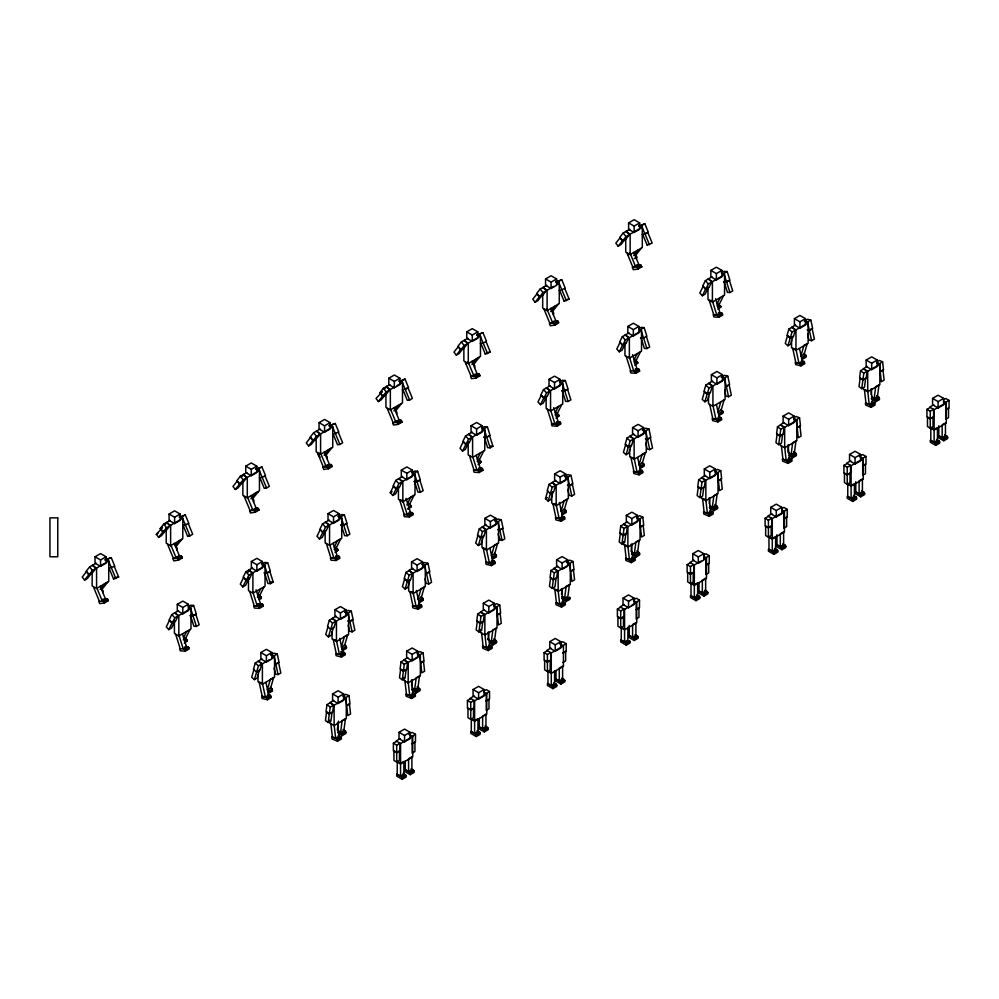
<?xml version="1.0" encoding="UTF-8"?>
<svg xmlns="http://www.w3.org/2000/svg" width="999" height="999" viewBox="0 0 999 999"><rect width="100%" height="100%" fill="white"/><g stroke="black" fill="none" stroke-linecap="round" stroke-linejoin="round"><path stroke-width="1.5" d="M326.96 704.632L326.036 711.675L329.32 714.11L332.642 712.187L333.566 705.144L330.282 702.709L326.96 704.632L330.244 707.055L328.172 722.552L325.437 720.529L326.586 711.725L329.333 713.748L332.093 712.15L330.944 720.966L328.172 722.552M337.312 729.932L338.461 721.128M340.597 732.367L342.133 720.616L345.442 718.706L343.906 730.456L340.597 732.367L338.399 730.744M337.625 732.467L341.995 735.701L341.683 733.541L337.987 730.806M343.094 729.482L345.554 731.305L345.866 733.466L341.995 735.701M401.024 661.875L400.099 668.918L403.384 671.353L406.693 669.43L407.617 662.387L404.333 659.952L401.024 661.875L404.308 664.298L402.235 679.807L399.488 677.772L400.649 668.968L403.384 670.991M411.551 685.714L412.325 679.832M414.647 689.61L416.183 677.859L419.505 675.948L417.957 687.699L414.647 689.61L412.462 687.986M411.675 689.71L416.059 692.944L415.734 690.784L412.05 688.049M417.145 686.725L419.605 688.548L419.93 690.721L416.059 692.944M477.684 613.998L476.76 621.041L480.044 623.476L483.354 621.565L484.278 614.51L480.994 612.075L477.684 613.998L480.969 616.42L478.896 631.93L476.161 629.907L477.31 621.091L480.044 623.114M488.986 631.967L488.024 639.31L491.308 641.733L494.63 639.822L496.166 628.071L492.844 629.982L491.308 641.733M489.435 642.644L492.719 645.079L492.407 642.906L487.475 639.26M493.806 638.848L496.266 640.671L496.59 642.844L492.719 645.079M550.986 570.466L550.062 577.522L553.346 579.944L556.655 578.034L557.579 570.978L554.295 568.556L550.986 570.466L554.27 572.902L552.185 588.399L549.45 586.376L550.611 577.559M561.513 594.305L562.287 588.436M562.425 596.59L564.61 598.214L566.146 586.463L568.356 585.177M561.638 598.314L566.021 601.548L565.696 599.375L562 596.653M569.467 584.54L567.919 596.291L564.61 598.214M565.696 599.375L569.567 597.14L570.042 598.139L569.88 599.313L566.021 601.548M620.729 526.048L619.805 533.104L623.089 535.526L626.41 533.616L627.335 526.56L624.05 524.138L620.729 526.048L624.013 528.471L621.94 543.98L619.205 541.957L620.354 533.141L623.089 535.164M631.068 551.361L632.03 544.018M634.353 553.783L635.901 542.032L639.21 540.122L637.674 551.873L634.353 553.783L632.167 552.172M631.393 553.883L635.764 557.13L635.451 554.957L631.755 552.222M636.85 550.899L639.323 552.722L639.635 554.895L635.764 557.13M698.688 479.682L697.764 486.738L701.048 489.16L704.357 487.25L705.282 480.194L701.997 477.772L698.688 479.682L701.972 482.117L699.899 497.614L697.152 495.591L698.313 486.775L701.048 488.798L703.808 487.212L702.659 496.016L699.899 497.614M709.215 503.533L709.989 497.652M712.312 507.43L713.848 495.679L717.17 493.756L715.634 505.506L712.312 507.43L710.127 505.806M709.34 507.529L713.723 510.764L713.398 508.591L709.715 505.869M714.809 504.545L717.27 506.368L717.594 508.528L713.723 510.764M777.484 426.773L776.573 433.828L779.857 436.263L783.166 434.34L784.09 427.297L780.806 424.862L777.484 426.773L780.768 429.208L778.696 444.705L775.961 442.682L777.122 433.866L779.857 435.901L782.617 434.303L781.468 443.119L778.696 444.705M787.836 452.085L788.798 444.742M791.121 454.52L792.657 442.769L795.966 440.859L794.43 452.609L791.121 454.52L788.923 452.897M789.247 455.432L792.532 457.854L792.207 455.694L788.511 452.959M793.618 451.635L796.078 453.459L796.39 455.619L792.532 457.854M860.526 370.741L859.615 377.784L862.899 380.219L866.208 378.309L867.132 371.253L863.848 368.818L860.526 370.741L863.81 373.164L861.737 388.673L859.003 386.65L860.164 377.834L862.899 379.857L865.658 378.259L864.51 387.075L861.737 388.673M871.066 394.58L871.84 388.711M874.162 398.476L875.698 386.725L879.008 384.815L877.472 396.566L874.162 398.476L871.965 396.865M871.19 398.576L875.574 401.823L875.249 399.65L871.553 396.915M876.66 395.592L879.12 397.415L879.432 399.588L875.574 401.823M255.282 662.974L253.446 669.28L256.643 672.177L259.952 670.267L261.788 663.96L258.591 661.063L255.282 662.974L258.466 665.871L254.37 679.657L251.711 677.247L253.996 669.367M272.228 689.073L268.356 691.308L268.431 693.368L272.302 691.133L272.228 689.073L270.304 687.337M329.333 620.217L327.51 626.523L330.694 629.42L334.003 627.509L335.839 621.203L332.655 618.306L329.333 620.217L332.517 623.114L330.694 629.42M328.047 626.61L325.761 634.49L328.421 636.9L331.181 635.314L333.466 627.422M328.421 636.9L330.706 629.02M346.278 646.316L342.407 648.551L342.482 650.611L346.353 648.376L346.278 646.316L344.368 644.58M405.994 572.352L404.17 578.658L407.355 581.543L410.676 579.632L412.5 573.326L409.315 570.429L405.994 572.352L409.19 575.237L407.355 581.543M405.082 589.035L407.367 581.143L404.707 578.733L402.422 586.613L405.082 589.035L407.842 587.437L410.127 579.557M422.939 598.451L419.068 600.674L419.143 602.734L423.014 600.499L422.939 598.451L421.029 596.703M479.295 528.821L477.472 535.127L480.656 538.024L483.966 536.101L485.801 529.795L482.617 526.91L479.295 528.821L482.48 531.718L480.656 538.024M478.384 545.504L480.669 537.624L483.429 536.026L481.143 543.906L478.384 545.504L475.724 543.094L478.009 535.202L480.669 537.624M496.241 554.92L492.37 557.155L492.445 559.215L496.316 556.98L496.241 554.92L494.33 553.184M555.794 480.319L549.05 484.403L547.215 490.709L550.399 493.606L553.721 491.683L555.544 485.377L552.36 482.48M553.184 491.608L550.899 499.488L548.126 501.086L545.479 498.663L547.764 490.784M548.126 501.086L552.235 487.3L555.544 485.377M565.983 510.501L562.125 512.737L562.2 514.785L566.058 512.562L565.983 510.501L564.073 508.766M626.997 438.037L625.174 444.343L628.359 447.24L631.68 445.329L633.503 439.023L630.319 436.126L626.997 438.037L630.182 440.934L628.359 447.24M626.086 454.72L628.371 446.84L631.131 445.242L628.846 453.121L626.086 454.72L623.426 452.31L625.711 444.43L628.371 446.84M643.943 464.135L640.072 466.371L640.147 468.431L644.018 466.196L643.943 464.135L642.032 462.4M645.379 452.584L642.332 463.086L639.023 464.997L642.07 454.495L644.28 453.221M705.806 385.127L703.983 391.433L707.167 394.33L710.476 392.42L712.312 386.113L709.115 383.216L705.806 385.127L708.99 388.024L707.167 394.33M704.52 391.521L702.235 399.4L704.894 401.81L707.654 400.212L709.939 392.332L707.18 393.931L704.894 401.81M720.878 401.586L717.831 412.1L721.141 410.177L724.188 399.675M722.752 411.226L718.88 413.461L718.955 415.522L722.826 413.286L722.752 411.226L720.841 409.49M788.848 329.096L787.025 335.402L790.209 338.286L793.518 336.376L795.354 330.07L792.157 327.173L788.848 329.096L792.032 331.98L787.936 345.779L785.276 343.356L787.562 335.477L790.221 337.887L792.981 336.301L790.696 344.18L787.936 345.779M805.793 355.194L801.922 357.417L801.997 359.478L805.868 357.242L805.793 355.194L803.883 353.446M171.803 614.535L169.106 619.967L172.128 623.276L175.449 621.366L178.147 615.921L175.112 612.612L171.803 614.535L174.825 617.832L172.128 623.276M168.781 629.632L172.153 622.839L174.912 621.241L171.541 628.046L168.781 629.632L166.259 626.885L169.63 620.079L172.153 622.839M183.504 637.874L186.713 631.393M190.022 629.482L185.527 638.548L183.317 639.822M185.252 637.774L187.35 640.771L184.315 643.169M245.854 571.778L243.157 577.21L246.179 580.519L249.5 578.608L252.198 573.164L249.163 569.855L245.854 571.778L248.876 575.074L246.179 580.519M247.814 572.577L249.163 569.855M242.832 586.888L246.204 580.082L248.976 578.483L245.604 585.289L242.832 586.888L240.309 584.128L243.681 577.335L246.204 580.082M257.555 595.117L260.764 588.636M264.086 586.725L259.59 595.791L257.367 597.065M260.951 598.913L261.126 597.002L259.303 595.029M329.183 520.017L322.515 523.901L319.817 529.333L322.852 532.642L326.161 530.731L328.858 525.287L325.836 521.977M322.877 532.205L320.342 529.458L316.97 536.251L319.505 539.01L322.877 532.205L324.712 531.143M322.852 532.642L325.549 527.21L328.858 525.287M325.637 530.606L322.265 537.412L319.505 539.01M334.215 547.24L337.425 540.771L340.746 538.848L336.251 547.914L334.041 549.188M335.964 547.152L338.062 550.137L335.04 552.534M402.485 476.498L395.816 480.369L393.119 485.814L396.141 489.11L399.463 487.2L402.16 481.768L399.125 478.459M390.272 492.719L393.643 485.926L396.166 488.686L392.794 495.479L390.272 492.719L392.12 491.658M396.141 489.11L398.838 483.678L402.16 481.768M406.868 505.007L410.726 497.24L414.036 495.329L409.54 504.383M409.265 503.621L411.363 506.605L408.341 509.003M472.24 432.067L465.559 435.951L462.862 441.383L465.896 444.692L469.205 442.782L471.915 437.337L468.881 434.041M462.549 451.061L465.309 449.463L468.681 442.669L465.921 444.255L463.399 441.508L460.027 448.301L462.549 451.061L468.593 439.26L471.915 437.337M477.26 459.29L480.469 452.822M483.791 450.899L479.295 459.965L477.085 461.238M479.021 459.203L481.118 462.187L478.084 464.585M543.518 389.585L540.821 395.03L543.856 398.339L547.165 396.416L549.862 390.984L546.828 387.674L543.518 389.585L546.553 392.894L543.856 398.339M540.496 404.695L543.868 397.902L546.64 396.303L543.269 403.097L540.496 404.695L537.974 401.935L541.346 395.142L543.868 397.902M555.219 412.924L558.429 406.456M561.75 404.545L557.255 413.598L555.044 414.885M556.967 412.837L559.065 415.821L556.043 418.219M628.995 332.804L622.327 336.675L619.63 342.12L622.652 345.429L625.973 343.506L628.671 338.074L625.636 334.765M619.305 351.785L622.677 344.992L625.436 343.394L622.065 350.199L619.305 351.785L616.783 349.038L620.154 342.232L622.677 344.992M622.652 345.429L625.349 339.985L628.671 338.074M634.028 360.027L637.237 353.546M640.546 351.636L636.051 360.701L633.841 361.975M635.776 359.927L637.874 362.924L634.84 365.309M712.037 276.76L705.369 280.644L702.672 286.076L705.694 289.385L709.015 287.475L711.713 282.03L708.678 278.733M702.347 295.754L705.719 288.948L708.478 287.35L705.107 294.156L702.347 295.754L699.824 292.994L703.196 286.201L705.719 288.948M705.694 289.385L708.391 283.953L711.713 282.03M717.07 303.983L720.279 297.515M723.588 295.592L719.093 304.658L716.882 305.931M718.818 303.896L720.916 306.88L717.881 309.278M96.204 563.161L89.648 566.858L86.126 571.328L88.948 574.974L92.258 573.064L95.779 568.606L92.957 564.947M84.59 580.094L88.986 574.512L91.746 572.927L87.35 578.508L84.59 580.094L82.243 577.06L86.638 571.478L88.986 574.512M88.948 574.974L92.457 570.516L95.779 568.606M100.15 589.398L104.333 584.078L107.655 582.167L101.798 589.597M102.835 592.694L103.247 590.971L101.561 588.773M165.26 524.425L167.02 522.19L169.83 525.849L166.309 530.307L162.999 532.23L160.19 528.571L163.699 524.113L170.267 520.404M158.641 537.337L163.037 531.755L165.797 530.169L161.413 535.751L158.641 537.337L156.306 534.303L162.537 527.659M162.999 532.23L166.508 527.759L169.83 525.849M175.05 545.579L178.396 541.321L181.706 539.41L175.849 546.853M176.885 549.937L177.298 548.214L175.612 546.016M246.928 472.527L240.359 476.236L236.85 480.694L239.66 484.353L242.982 482.43L246.491 477.972L243.681 474.313L241.92 476.548M235.314 489.473L239.698 483.891L242.47 482.292L238.074 487.874L235.314 489.473L232.967 486.426L237.362 480.844L239.698 483.891M239.66 484.353L243.169 479.882L246.491 477.972M250.874 498.763L255.057 493.444L258.366 491.533L252.51 498.976M253.559 502.06L253.958 500.337L252.272 498.139M320.229 428.996L313.661 432.704L310.152 437.175L312.962 440.821L316.271 438.911L319.792 434.44L316.983 430.794M308.604 445.941L312.999 440.359L315.759 438.761L311.376 444.343L308.604 445.941L306.268 442.894L310.652 437.312L312.999 440.359M312.962 440.821L316.471 436.351L319.792 434.44M319.18 453.558L318.294 454.682L320.167 457.117M324.176 455.232L328.359 449.912L331.668 448.002L325.811 455.444M326.848 458.529L327.26 456.805L325.574 454.62M379.895 392.744L383.416 388.286L386.725 386.376L389.535 390.022L386.026 394.493L382.704 396.403L379.895 392.744L382.105 391.471M382.255 391.833L376.011 398.476L378.359 401.523L381.118 399.925L385.514 394.343L382.754 395.941L378.359 401.523M384.965 388.599L386.725 386.376M382.704 396.403L386.226 391.933L389.535 390.022M393.918 410.814L398.102 405.494M395.567 411.026L401.423 403.584M396.603 414.11L397.015 412.387L395.329 410.202M467.932 338.211L461.363 341.92L457.854 346.391L460.664 350.037L463.973 348.127L467.495 343.656L464.685 340.01M456.306 355.157L460.701 349.575L463.474 347.977L459.078 353.559L456.306 355.157L453.971 352.11L458.366 346.528L459.927 348.564M460.664 350.037L464.173 345.579L467.495 343.656M465.996 363.898L466.883 362.774M471.878 364.448L476.061 359.141L479.37 357.217L473.514 364.66M474.55 367.744L474.962 366.021L473.276 363.836M546.74 285.314L540.172 289.011L536.65 293.481L539.472 297.128L542.782 295.217L546.303 290.759L543.481 287.1M535.114 302.247L539.51 296.666L542.27 295.067L537.887 300.649L535.114 302.247L532.779 299.2L537.162 293.631L538.723 295.654M539.472 297.128L542.981 292.67L546.303 290.759M550.686 311.538L554.87 306.231M552.322 311.75L558.179 304.308M553.359 314.847L553.771 313.124L552.085 310.926M623.214 232.979L619.692 237.437L622.514 241.096L625.824 239.173L629.345 234.715L626.523 231.056L623.214 232.979L626.023 236.626L622.514 241.096M618.156 246.216L622.552 240.634L625.312 239.036L620.928 244.618L618.156 246.216L615.821 243.169L620.204 237.587L621.765 239.61M627.847 254.945L628.721 253.833M633.728 255.507L637.911 250.187M635.364 255.719L641.221 248.276M636.4 258.803L636.813 257.08L635.127 254.882M628.596 222.902L634.128 219.705L639.647 222.902L639.647 229.283L634.128 232.467L628.596 229.283L628.596 222.902L634.128 226.086L639.647 222.902M629.782 229.27L625.724 231.606L630.144 234.166L642.307 227.148L642.307 247.565L630.144 254.583L625.724 252.035L625.724 238.898M545.554 278.946L551.086 275.749L556.605 278.946L556.605 285.327L551.086 288.511L545.554 285.327L545.554 278.946L551.086 282.13L556.605 278.946M641.495 225.662L644.817 223.751L648.326 232.268L645.017 234.191L641.495 225.662L638.686 226.074L644.817 223.751M626.023 236.626L629.345 234.715M466.745 331.843L472.277 328.659L477.797 331.843L477.797 338.224L472.277 341.421L466.745 338.224L466.745 331.843L472.277 335.04L477.797 331.843M388.798 378.209L394.318 375.025L399.85 378.209L399.85 384.59L394.318 387.787L388.798 384.59L388.798 378.209L394.318 381.406L399.85 378.209M561.775 279.795L555.644 282.105L561.775 279.795L565.284 288.311L559.165 290.634M542.682 287.65L547.102 290.197L553.858 286.301M556.555 284.74L559.265 283.179L559.265 303.609L547.102 310.627L542.682 308.067L542.682 293.481M642.195 234.59L647.814 232.467L652.21 243.119L647.102 245.055L642.707 234.403M319.043 422.627L324.575 419.443L330.095 422.627L330.095 429.008L324.575 432.205L319.043 429.008L319.043 422.627L324.575 425.824L330.095 422.627M245.742 466.158L251.273 462.962L256.805 466.158L256.805 472.539L251.273 475.724L245.742 472.539L245.742 466.158L251.273 469.343L256.805 466.158M385.926 386.925L389.972 384.578M482.967 332.692L476.835 335.015L482.967 332.692L486.476 341.221L483.166 343.132M95.03 556.793L100.562 553.596L106.081 556.793L106.081 563.174L100.562 566.358L95.03 563.174L95.03 556.793L100.562 559.977L106.081 556.793M169.081 514.035L174.613 510.839L180.132 514.035L180.132 520.417L174.613 523.601L169.081 520.417L169.081 514.035L174.613 517.22L180.132 514.035M398.888 381.381L405.007 379.058L408.529 387.587L405.207 389.498M405.007 379.058L401.698 380.969L409.64 400.025L412.412 398.426L408.017 387.774L402.397 389.897M463.873 340.559L468.294 343.107L480.457 336.089L480.457 356.506L468.294 363.536L463.873 360.976L463.873 347.852M387.025 387.562L390.347 389.473L394.393 387.137M397.103 385.577L402.497 382.455L402.497 402.872L390.347 409.89L385.926 407.342L385.926 394.218M335.264 423.476L329.133 425.799L335.264 423.476L338.773 432.005L332.655 434.328M261.963 467.008L255.831 469.33L261.963 467.008L265.484 475.524L262.163 477.447M647.102 245.055L648.95 243.993M316.171 431.343L320.592 433.891L332.754 426.873L332.754 447.29L320.592 454.308L316.171 451.76L316.171 438.636M242.869 474.862L247.29 477.422L259.453 470.404L259.453 490.821L247.29 497.839L242.869 495.292L242.869 482.155M179.171 517.207L185.302 514.885L188.811 523.401L182.692 525.724M160.19 528.571L162.4 527.297M111.251 557.642L105.12 559.952L111.251 557.642L114.76 566.158L108.629 568.481M185.302 514.885L181.98 516.795L189.935 535.851L192.695 534.253L188.312 523.601M92.158 565.496L96.578 568.056L108.741 561.026L108.741 581.455L96.578 588.473L92.158 585.913L92.158 571.328M167.32 523.376L170.629 525.299L182.792 518.281L182.792 538.698L170.629 545.716L166.209 543.169L166.209 530.032M156.306 534.303L158.142 533.241M634.24 258.566L636.813 257.08M559.665 290.434L564.06 301.099L565.909 300.025M564.06 301.099L569.168 299.163L564.772 288.511M636.301 265.359L640.509 264.747L641.857 266.808L637.986 269.043L633.304 269.718L632.429 267.595L635.002 266.096M635.152 266.121L632.941 267.395L627.085 253.197M480.869 343.344L485.252 353.996L487.1 352.934M633.791 252.297L639.06 265.072L635.751 266.995L629.894 252.784M632.429 267.595L636.65 266.983L640.509 264.747M485.252 353.996L490.359 352.073L485.976 341.408M636.65 266.983L637.412 267.62L641.271 265.397M333.154 434.128L337.55 444.78L339.897 444.443L342.657 442.844L338.261 432.192M259.865 477.659L264.26 488.311L266.596 487.974L269.355 486.376L264.972 475.724M544.043 309.228L549.9 323.439L556.018 321.116L550.749 308.329M553.608 323.027L557.467 320.791L558.229 321.428L558.816 322.852L554.957 325.087L550.262 325.761L549.388 323.626L553.608 323.027L554.957 325.087M554.37 323.664L558.229 321.428M109.141 568.294L113.536 578.945L115.385 577.884M185.539 525.199L183.204 525.536L187.587 536.188L189.435 535.127M113.536 578.945L118.644 577.01L114.248 566.358M465.234 362.137L471.091 376.348L477.222 374.026L471.953 361.238M474.8 375.924L478.671 373.688L479.433 374.338L480.019 375.761L476.148 377.997L471.453 378.671L470.579 376.536L474.8 375.924L476.148 377.997M387.275 408.504L393.131 422.702L399.263 420.392L393.993 407.604M475.561 376.573L479.433 374.338M396.84 422.29L400.711 420.055L401.473 420.704L402.06 422.115L398.189 424.35L393.506 425.025L392.632 422.902L396.84 422.29L398.189 424.35M397.602 422.939L401.473 420.704M328.147 464.885L330.956 464.473L332.305 466.545L328.446 468.768L323.751 469.455L322.877 467.32L325.599 465.846M317.532 452.922L323.389 467.12L329.52 464.81L324.238 452.023M322.877 467.32L327.098 466.708L330.956 464.473M244.231 496.453L250.087 510.651L256.219 508.329L250.949 495.554M327.098 466.708L327.859 467.357L331.718 465.122M253.796 510.239L257.667 508.004L258.429 508.653L259.016 510.064L255.145 512.3L250.462 512.974L249.575 510.851L253.796 510.239L255.145 512.3M254.558 510.876L258.429 508.653M167.57 544.318L173.426 558.528L179.558 556.206L174.288 543.419M103.072 600.874L106.943 598.638L107.705 599.275L108.292 600.699L104.42 602.934L99.738 603.608L98.864 601.473L103.072 600.874L104.42 602.934M177.135 558.116L181.006 555.881L181.768 556.518L182.342 557.942L178.484 560.177L173.789 560.851L172.914 558.728L177.135 558.116L178.484 560.177M103.834 601.51L107.705 599.275M177.897 558.753L181.768 556.518M710.863 270.392L716.383 267.208L721.915 270.392L721.915 276.773L716.383 279.97L710.863 276.773L710.863 270.392L716.383 273.589L721.915 270.392M627.822 326.436L633.341 323.239L638.873 326.436L638.873 332.817L633.341 336.001L627.822 332.817L627.822 326.436L633.341 329.62L638.873 326.436M721.94 272.627L724.15 271.353L727.185 271.541L729.882 280.095L726.56 282.005M727.185 271.541L723.863 273.451L729.957 292.52L732.729 290.934L729.357 280.244L726.585 281.83L723.538 281.818M707.991 279.108L712.412 281.656L724.562 274.638L724.562 295.055L712.412 302.073L707.991 299.525L707.991 287.862M549.013 379.345L554.532 376.148L560.064 379.345L560.064 385.726L554.532 388.911L549.013 385.726L549.013 379.345L554.532 382.53L560.064 379.345M638.898 328.671L641.108 327.385L644.143 327.585L646.84 336.139L643.518 338.049L640.496 337.862M471.053 425.699L476.585 422.515L482.105 425.699L482.105 432.08L476.585 435.277L471.053 432.08L471.053 425.699L476.585 428.896L482.105 425.699M644.143 327.585L640.821 329.495L643.518 338.049M624.949 335.14L629.37 337.699L641.52 330.681L641.52 351.099L629.37 358.117L624.949 355.569L624.949 342.432M401.311 470.117L406.83 466.933L412.362 470.117L412.362 476.498L406.83 479.695L401.311 476.498L401.311 470.117L406.83 473.314L412.362 470.117M328.009 513.648L333.541 510.464L339.061 513.648L339.061 520.029L333.541 523.226L328.009 520.029L328.009 513.648L333.541 516.845L339.061 513.648M550.187 385.714L546.141 388.049L550.561 390.609L562.712 383.579L562.712 404.008L550.561 411.026L546.141 408.466L546.141 396.803M560.102 381.568L562.312 380.294L565.334 380.494L568.031 389.036L564.722 390.959L561.688 390.759M482.142 427.934L484.353 426.66L487.387 426.848L490.084 435.402L486.763 437.325L483.741 437.125M177.298 604.283L182.817 601.086L188.349 604.283L188.349 610.664L182.817 613.848L177.298 610.664L177.298 604.283L182.817 607.467L188.349 604.283M251.348 561.525L256.868 558.341L262.4 561.525L262.4 567.907L256.868 571.103L251.348 567.907L251.348 561.525L256.868 564.722L262.4 561.525M565.334 380.494L562.025 382.405L568.119 401.473L570.879 399.875L567.507 389.185L564.747 390.784L562.212 390.621L565.584 401.311L568.119 401.473M487.387 426.848L484.065 428.771L486.763 437.325M546.553 392.894L549.862 390.984M468.181 434.415L472.602 436.963L484.765 429.945L484.765 450.362L472.602 457.392L468.181 454.832L468.181 441.708M412.387 472.352L414.597 471.078L417.632 471.266L420.329 479.82L417.02 481.743L413.986 481.543M417.632 471.266L414.323 473.189L420.404 492.257L423.176 490.659L419.805 479.97L417.033 481.568L414.51 481.406L417.882 492.095L420.404 492.257M178.471 610.651L174.413 612.986L178.833 615.546L190.996 608.528L190.996 628.945L178.833 635.963L174.413 633.416L174.413 620.279M252.522 567.894L248.476 570.242L252.897 572.789L265.047 565.771L265.047 586.188L252.897 593.206L248.476 590.659L248.476 577.534M344.33 514.797L341.308 514.61L337.987 516.52L341.021 516.708L344.33 514.797L347.028 523.351L343.718 525.262L340.684 525.074M398.439 478.833L402.859 481.381L415.01 474.363L415.01 494.792L402.859 501.81L398.439 499.25L398.439 487.587M188.374 606.518L190.584 605.244L193.619 605.431L196.316 613.985L192.994 615.896L189.972 615.709M262.437 563.761L264.648 562.487L267.67 562.674L270.367 571.228L267.058 573.139L264.023 572.951M325.137 522.365L329.558 524.912L341.72 517.894L341.72 538.311L329.558 545.329L325.137 542.782L325.137 531.118M193.619 605.431L190.297 607.342L192.994 615.896M267.67 562.674L264.36 564.585L267.058 573.139M396.166 488.686L398.938 487.087L395.567 493.881L392.794 495.479M486.788 437.137L489.547 435.552L492.919 446.241L490.159 447.839L487.637 447.677L484.265 436.988L486.788 437.137L490.159 447.839M174.825 617.832L178.147 615.921M248.876 575.074L252.198 573.164M646.915 348.564L643.543 337.874L641.021 337.712L644.392 348.401L646.915 348.564L649.687 346.965L646.316 336.276M718.056 307.367L720.641 305.881M718.331 308.366L720.916 306.88M193.019 615.721L195.792 614.123L199.163 624.812L196.391 626.41L193.868 626.248L190.497 615.559L193.019 615.721L196.391 626.41M267.083 572.964L269.842 571.366L273.214 582.067L270.454 583.653L267.919 583.503L264.548 572.802L267.083 572.964L270.454 583.653M716.758 314.835L712.262 300.574L709.228 300.387L713.736 314.648L716.758 314.835L720.079 312.924L715.584 298.664M717.744 315.072L721.615 312.837L722.339 313.586L722.789 315.01L718.918 317.245L713.873 316.92L713.199 314.785L717.744 315.072L718.918 317.245M635.014 363.399L637.599 361.913M718.468 315.821L722.339 313.586M635.289 364.41L637.874 362.924M347.115 535.776L349.875 534.19L346.503 523.501L343.743 525.087L341.221 524.937L344.593 535.626L347.115 535.776L341.021 516.708M556.206 416.308L558.791 414.822M634.702 371.116L638.573 368.881L639.298 369.618L639.747 371.054L635.876 373.276L630.831 372.964L630.157 370.829L634.702 371.116L635.876 373.276M556.493 417.32L559.065 415.821M478.259 462.674L480.831 461.188M635.426 371.853L639.298 369.618M478.533 463.673L481.118 462.187M408.504 507.092L411.089 505.606M335.202 550.624L337.787 549.138M407.492 508.841L411.363 506.605M547.39 409.328L551.885 423.588L554.907 423.776L558.229 421.865L553.733 407.604M555.894 424.013L559.765 421.79L560.489 422.527L560.938 423.951L557.08 426.186L552.022 425.874L551.348 423.726L555.894 424.013L557.08 426.186M335.489 551.623L338.062 550.137M469.43 455.694L473.926 469.955L476.96 470.142L480.269 468.231L476.223 455.394M556.63 424.762L560.489 422.527M477.947 470.379L481.818 468.144L482.542 468.893L482.992 470.317L479.12 472.552L474.075 472.227L473.401 470.092L477.947 470.379L479.12 472.552M478.671 471.128L482.542 468.893M184.49 641.258L187.063 639.76M258.541 598.501L261.126 597.002M184.765 642.257L187.35 640.771M258.828 599.5L261.401 598.014M407.205 514.56L402.709 500.312L399.687 500.112L404.183 514.373L407.205 514.56L410.527 512.649L406.031 498.389M408.191 514.797L412.063 512.562L412.787 513.311L413.236 514.735L409.378 516.97L404.32 516.658L403.646 514.51L408.191 514.797L409.378 516.97M326.386 543.643L330.881 557.892L333.903 558.091L337.225 556.181L333.179 543.344M334.89 558.329L338.761 556.093L339.498 556.843L339.947 558.266L336.076 560.501L331.031 560.177L330.357 558.041L334.89 558.329L336.076 560.501M408.928 515.546L412.787 513.311M335.627 559.078L339.498 556.843M249.725 591.52L254.221 605.769L257.243 605.968L260.564 604.045L256.069 589.797M184.178 648.963L188.049 646.728L188.774 647.477L189.223 648.9L185.352 651.136L180.307 650.811L179.633 648.676L184.178 648.963L185.352 651.136M258.229 606.206L262.1 603.97L262.824 604.72L263.274 606.143L259.415 608.379L254.358 608.054L253.684 605.918L258.229 606.206L259.415 608.379M184.902 649.7L188.774 647.477M258.966 606.955L262.824 604.72M794.417 318.631L799.949 315.447L805.469 318.631L805.469 325.012L799.949 328.209L794.417 325.012L794.417 318.631L799.949 321.828L805.469 318.631M795.604 325.012L791.545 327.347L795.966 329.895L808.129 322.877L808.129 343.306L795.966 350.324L791.545 347.764L791.545 340.472M711.375 374.675L716.907 371.491L722.427 374.675L722.427 381.056L716.907 384.253L711.375 381.056L711.375 374.675L716.907 377.872L722.427 374.675M810.826 320.08L807.642 319.293L804.32 321.216L807.504 321.99L810.826 320.08L812.649 328.496L809.34 330.407L807.204 329.895M792.032 331.98L795.354 330.07M712.562 381.044L708.503 383.391L712.924 385.939L725.087 378.921L725.087 399.338L712.924 406.356L708.503 403.808L708.503 396.516M632.567 427.584L638.099 424.388L643.631 427.584L643.631 433.966L638.099 437.15L632.567 433.966L632.567 427.584L638.099 430.769L643.631 427.584M554.62 473.951L560.139 470.754L565.671 473.951L565.671 480.332L560.139 483.516L554.62 480.332L554.62 473.951L560.139 477.135L565.671 473.951M727.784 376.123L724.6 375.337L721.278 377.247L724.462 378.034L727.784 376.123L729.607 384.54L726.298 386.451M708.99 388.024L712.312 386.113M809.352 330.182L812.112 328.596L814.397 339.111L811.638 340.709L808.978 340.06L807.667 334.041M484.865 518.369L490.397 515.172L495.916 518.369L495.916 524.75L490.397 527.934L484.865 524.75L484.865 518.369L490.397 521.553L495.916 518.369M411.576 561.888L417.095 558.703L422.627 561.888L422.627 568.269L417.095 571.465L411.576 568.269L411.576 561.888L417.095 565.084L422.627 561.888M633.753 433.953L629.695 436.288L634.115 438.848L646.278 431.83L646.278 452.247L634.115 459.265L629.695 456.718L629.695 449.425M260.851 652.522L266.383 649.338L271.903 652.522L271.903 658.903L266.383 662.1L260.851 658.903L260.851 652.522L266.383 655.719L271.903 652.522M334.902 609.765L340.434 606.58L345.954 609.765L345.954 616.146L340.434 619.343L334.902 616.146L334.902 609.765L340.434 612.961L345.954 609.765M648.975 429.033L645.791 428.246L642.469 430.157L645.654 430.944L648.975 429.033L650.799 437.45L647.489 439.36L645.366 438.836M630.182 440.934L633.503 439.023M571.016 475.387L567.832 474.612L564.522 476.523L567.707 477.31L571.016 475.387L572.852 483.803L569.53 485.726L567.407 485.202M486.051 524.737L481.993 527.072L486.413 529.632L498.576 522.614L498.576 543.031L486.413 550.049L481.993 547.502L481.993 540.209M726.31 386.226L729.07 384.627L731.355 395.154L728.596 396.753L725.936 396.091L724.625 390.085M551.748 482.654L556.168 485.214L568.319 478.184L568.319 498.613L556.168 505.631L551.748 503.071L551.748 494.33M412.749 568.269L408.691 570.604L413.111 573.151L425.274 566.133L425.274 586.563L413.111 593.581L408.691 591.021L408.691 582.267M422.577 563.836L424.787 562.549L427.972 563.336L429.807 571.753L426.486 573.663L424.662 565.247L422.527 564.735M501.273 519.805L498.089 519.03L494.767 520.941L497.952 521.728L501.273 519.805L503.096 528.221L499.787 530.144L497.664 529.62M262.025 658.89L257.979 661.238L262.4 663.786L269.156 659.889M336.089 616.146L332.03 618.481L336.451 621.028L348.614 614.01L348.614 634.427L336.451 641.458L332.03 638.898L332.03 631.605M482.48 531.718L485.801 529.795M424.662 565.247L427.972 563.336M409.19 575.237L412.5 573.326M647.502 439.135L650.262 437.537L652.547 448.064L649.787 449.65L647.127 449.001L645.816 442.994M545.479 498.663L547.315 497.602M273.938 655.881L277.26 653.97L279.083 662.387L275.774 664.298L273.938 655.881L270.754 655.094L274.063 653.184L277.26 653.97M351.311 611.213L348.127 610.426L344.805 612.35L347.989 613.124L351.311 611.213L353.134 619.63L349.825 621.54L347.702 621.016M569.542 485.502L572.302 483.903L574.587 494.418L571.828 496.016L569.18 495.367L567.869 489.348M258.466 665.871L261.788 663.96M332.517 623.114L335.839 621.203M271.853 658.329L274.563 656.768L274.563 677.185L262.4 684.203L257.979 681.655L257.979 674.362M499.8 529.92L502.559 528.321L504.845 538.848L502.085 540.434L499.425 539.785L498.114 533.766M256.656 671.778L259.415 670.179L257.13 678.059L254.37 679.657M802.297 358.429L806.168 356.193M349.837 621.316L352.597 619.73L354.882 630.244L352.123 631.843L349.463 631.181L348.151 625.174M794.842 348.851L792.719 348.339L795.766 362.362L798.95 363.149L802.259 361.226L799.525 348.601M799.999 363.636L803.87 361.401L804.857 363.636L800.986 365.871L795.679 364.56L795.216 362.45L799.999 363.636L800.986 365.871M800.686 364.46L804.557 362.225M499.425 539.785L501.261 538.723M719.255 414.473L723.126 412.237M428.783 583.965L431.543 582.367L429.258 571.853L426.498 573.438L428.783 583.965L426.123 583.316L425.149 578.808M709.677 404.37L712.724 418.394L715.908 419.18L719.218 417.27L716.483 404.645M716.957 419.667L720.828 417.432L721.815 419.667L717.944 421.903L712.637 420.604L712.175 418.494L716.957 419.667L717.944 421.903M717.644 420.504L721.515 418.269M278.059 674.6L280.831 673.001L278.546 662.474L275.774 664.073L278.059 674.6L275.412 673.938L274.101 667.931M640.446 467.382L644.318 465.147M562.499 513.736L566.371 511.5M632.991 457.804L630.869 457.28L633.915 471.303L637.1 472.09L640.421 470.179L637.674 457.554M638.149 472.577L642.02 470.342L643.006 472.577L639.148 474.812L633.828 473.501L633.366 471.403L638.149 472.577L639.148 474.812M559.153 518.456L556.106 504.433L552.909 503.646L555.956 517.669L559.153 518.456L562.462 516.545L559.415 502.509M638.836 473.414L642.707 471.178M560.202 518.943L564.073 516.708L565.059 518.943L561.188 521.178L555.881 519.867L555.419 517.769L560.202 518.943L561.188 521.178M492.744 558.154L496.615 555.931M560.889 519.767L564.747 517.544M419.455 601.685L423.314 599.45M485.289 548.588L483.166 548.064L486.213 562.087L489.398 562.874L492.719 560.963L489.972 548.339M490.447 563.361L494.318 561.126L495.304 563.361L491.433 565.596L486.126 564.285L485.664 562.187L490.447 563.361L491.433 565.596M411.988 592.107L409.865 591.595L412.912 605.619L416.096 606.405L419.418 604.482L416.371 590.459M268.731 692.319L272.602 690.084M342.782 649.562L346.653 647.327M417.145 606.893L421.016 604.657L422.003 606.893L418.144 609.128L412.824 607.817L412.375 605.706L417.145 606.893L418.144 609.128M491.133 564.198L495.005 561.962M417.832 607.717L421.703 605.481M265.384 697.027L262.337 683.004L259.153 682.217L262.2 696.253L265.384 697.027L268.694 695.117L265.959 682.492M339.435 654.283L336.388 640.247L333.204 639.46L336.251 653.496L339.435 654.283L342.757 652.359L339.71 638.336M266.433 697.514L270.304 695.292L271.291 697.514L267.42 699.75L262.113 698.451L261.651 696.34L266.433 697.514L267.42 699.75M340.484 654.77L344.355 652.534L345.342 654.77L341.471 657.005L336.163 655.694L335.701 653.583L340.484 654.77L341.471 657.005M267.12 698.351L270.991 696.116M341.171 655.594L345.042 653.358M866.158 360.052L871.677 356.855L877.209 360.052L877.209 366.433L871.677 369.63L866.158 366.433L866.158 360.052L871.677 363.236L877.209 360.052M867.332 366.421L863.273 368.768L867.706 371.316L879.857 364.298L879.857 384.715L867.706 391.733L863.273 389.185M783.116 416.096L788.636 412.899L794.168 416.096L794.168 422.477L788.636 425.661L783.116 422.477L783.116 416.096L788.636 419.28L794.168 416.096M877.11 361.7L879.32 360.427L882.604 361.788L883.528 369.905L880.219 371.815M877.097 362.787L879.295 363.698L882.604 361.788M863.81 373.164L867.132 371.253M784.29 422.465L780.231 424.8L784.665 427.36L796.815 420.329L796.815 440.759L784.665 447.777L780.231 445.217M704.307 468.993L709.827 465.809L715.359 468.993L715.359 475.374L709.827 478.571L704.307 475.374L704.307 468.993L709.827 472.19L715.359 468.993M794.068 417.744L796.278 416.458L799.562 417.832L800.486 425.936L797.177 427.859M626.348 515.359L631.88 512.175L637.399 515.359L637.399 521.74L631.88 524.937L626.348 521.74L626.348 515.359L631.88 518.556L637.399 515.359M794.055 418.831L796.253 419.742L799.562 417.832M880.219 371.541L882.979 369.942L884.127 380.095L881.368 381.693L879.295 363.698M780.768 429.208L784.09 427.297M556.605 559.777L562.125 556.593L567.657 559.777L567.657 566.158L562.125 569.355L556.605 566.158L556.605 559.777L562.125 562.974L567.657 559.777M483.304 603.309L488.836 600.112L494.355 603.309L494.355 609.69L488.836 612.874L483.304 609.69L483.304 603.309L488.836 606.493L494.355 603.309M705.481 475.374L701.435 477.709L705.856 480.257L718.006 473.239L718.006 493.668L705.856 500.686L701.435 498.126M715.259 470.641L717.469 469.368L720.754 470.729L721.678 478.846L718.368 480.769M627.534 521.728L623.476 524.075L627.896 526.623L640.059 519.605L640.059 540.022L627.896 547.04L623.476 544.492L623.476 541.57M637.312 517.007L639.522 515.734L642.807 517.095L643.731 525.212L640.409 527.122M332.58 693.943L338.112 690.746L343.644 693.943L343.644 700.324L338.112 703.508L332.58 700.324L332.58 693.943L338.112 697.127L343.644 693.943M406.643 651.186L412.162 647.989L417.694 651.186L417.694 657.567L412.162 660.751L406.643 657.567L406.643 651.186L412.162 654.37L417.694 651.186M715.259 471.74L717.444 472.652L720.754 470.729M701.972 482.117L705.282 480.194M797.177 427.584L799.937 425.986L801.086 436.138L798.326 437.724L796.253 419.742M557.779 566.146L553.733 568.493L558.154 571.041L570.304 564.023L570.304 584.44L558.154 591.47L553.733 588.911M637.3 518.106L639.485 519.005L642.807 517.095M624.013 528.471L627.335 526.56M484.478 609.677L480.432 612.025L484.852 614.572L497.015 607.554L497.015 627.971L484.852 634.989L480.432 632.442L480.432 629.52M494.268 604.957L496.478 603.683L499.75 605.044L500.674 613.161L497.365 615.072M573.051 561.513L569.742 563.424L566.458 562.062L569.767 560.152L573.051 561.513L573.975 569.63L570.666 571.54L569.892 564.785M554.27 572.902L557.579 570.978M333.766 700.311L329.707 702.647L334.128 705.207L346.291 698.189L346.291 718.606L334.128 725.624L329.707 723.076L329.707 720.154M407.817 657.554L403.771 659.889L408.191 662.449L420.342 655.431L420.342 675.848L408.191 682.866L403.771 680.319L403.771 677.397M494.255 606.043L496.441 606.955L499.75 605.044M343.544 695.591L345.754 694.305L349.038 695.679L349.962 703.796L346.641 705.706M417.594 652.834L419.805 651.56L423.089 652.921L424.013 661.038L420.704 662.949M480.969 616.42L484.278 614.51M624.013 534.627L625.861 533.566L624.7 542.382L621.94 543.98M718.368 480.494L721.128 478.896L722.289 489.035L719.517 490.634L717.444 472.652M640.409 526.848L643.181 525.262L644.33 535.402L641.57 537L639.485 519.005M343.531 696.678L345.716 697.589L349.038 695.679M417.582 653.92L419.78 654.832L423.089 652.921M330.244 707.055L333.566 705.144M404.308 664.298L407.617 662.387M480.969 622.577L482.804 621.515L481.655 630.332L478.896 631.93M497.365 614.797L500.124 613.199L501.286 623.351L498.513 624.949L496.441 606.955M404.308 670.454L406.143 669.392L404.995 678.209L402.235 679.807M875.249 399.65L879.12 397.415M346.653 705.431L349.413 703.833L350.562 713.985L347.802 715.571L345.716 697.589M420.704 662.674L423.464 661.076L424.625 671.228L421.853 672.827L419.78 654.832M866.595 390.372L864.397 389.46L865.933 402.984L869.217 404.345L872.539 402.435L871.003 388.911M875.723 400.636L879.595 398.414M552.185 588.399L554.957 586.8L556.106 577.984L553.346 579.582L551.523 578.234M870.316 405.082L874.187 402.847L874.812 403.746L874.962 405.094L871.091 407.33L865.621 405.057L865.384 403.034L870.316 405.082L871.091 407.33M870.941 405.981L874.812 403.746M792.207 455.694L796.078 453.459M781.355 445.504L782.891 459.028L786.176 460.389L789.497 458.479L787.961 444.942M792.682 456.68L796.553 454.445M787.274 461.113L791.146 458.878L791.77 459.79L791.92 461.138L788.049 463.374L782.579 461.101L782.342 459.065L787.274 461.113L788.049 463.374M787.899 462.025L791.77 459.79M713.398 508.591L717.27 506.368M704.745 499.313L702.559 498.401L704.095 511.938L707.379 513.299L710.689 511.376L709.153 497.852M713.873 509.59L717.744 507.355M635.451 554.957L639.323 552.722M626.785 545.679L624.6 544.767L626.136 558.291L629.42 559.652L632.742 557.742L631.193 544.218M635.926 555.956L639.785 553.721M708.466 514.023L712.337 511.788L712.961 512.687L713.111 514.048L709.24 516.283L703.771 514.01L703.546 511.975L708.466 514.023L709.24 516.283M630.519 560.389L634.377 558.154L635.002 559.053L635.164 560.414L631.293 562.637L625.824 560.364L625.586 558.341L630.519 560.389L631.293 562.637M709.09 514.922L712.961 512.687M631.143 561.288L635.002 559.053M492.407 642.906L496.266 640.671M559.665 604.083L558.129 590.546L554.845 589.185L556.393 602.709L559.665 604.083L562.986 602.16L561.45 588.636M566.171 600.374L570.042 598.139M481.555 632.717L483.091 646.241L486.376 647.602L489.685 645.691L488.149 632.167M492.869 643.893L496.74 641.67M560.764 604.807L564.635 602.572L565.259 603.471L565.409 604.832L561.538 607.067L556.068 604.795L555.831 602.759L560.764 604.807L561.538 607.067M487.462 648.326L491.333 646.103L491.958 647.002L492.107 648.351L488.249 650.586L482.767 648.314L482.542 646.291L487.462 648.326L488.249 650.586M561.388 605.706L565.259 603.471M341.683 733.541L345.554 731.305M415.734 690.784L419.605 688.548M488.086 649.238L491.958 647.002M330.831 723.351L332.367 736.875L335.652 738.236L338.973 736.325L337.437 722.789M342.158 734.527L346.029 732.292M404.882 680.594L406.431 694.118L409.715 695.479L413.024 693.568L411.488 680.044M416.208 691.77L420.079 689.547M336.75 738.96L340.622 736.725L341.246 737.637L341.396 738.985L337.525 741.221L332.055 738.948L331.818 736.925L336.75 738.96L337.525 741.221M410.801 696.203L414.672 693.98L415.297 694.879L415.447 696.228L411.576 698.463L406.106 696.191L405.881 694.168L410.801 696.203L411.576 698.463M337.375 739.872L341.246 737.637M411.426 697.115L415.297 694.879M932.579 398.401L938.111 395.217L943.63 398.401L943.63 404.782L938.111 407.979L932.579 404.782L932.579 398.401L938.111 401.598L943.63 398.401M933.765 404.77L929.707 407.117L934.127 409.665L946.29 402.647L946.29 423.064L934.127 430.082L929.707 427.535M926.947 409.353L930.256 411.263L933.578 409.353L933.578 417.008L930.256 418.918L926.947 417.008L926.947 409.353L930.256 407.43M943.518 399.775L945.728 398.501L949.05 400.412L949.05 408.067L945.728 409.99M849.537 454.445L855.069 451.248L860.589 454.445L860.589 460.826L855.069 464.011L849.537 460.826L849.537 454.445L855.069 457.629L860.589 454.445M949.05 400.412L945.728 402.322L945.728 419.243L948.501 417.644L948.501 408.067L945.728 409.665M850.723 460.814L846.665 463.149L851.086 465.709L863.248 458.691L863.248 479.108L851.086 486.126L846.665 483.578M770.729 507.355L776.26 504.158L781.792 507.355L781.792 513.736L776.26 516.92L770.729 513.736L770.729 507.355L776.26 510.539L781.792 507.355M843.905 465.384L847.214 467.307L850.536 465.384L850.536 473.039L847.214 474.962L843.905 473.039L843.905 465.384L847.214 463.474M692.782 553.708L698.301 550.524L703.833 553.708L703.833 560.089L698.301 563.286L692.782 560.089L692.782 553.708L698.301 556.905L703.833 553.708M862.686 466.021L866.008 464.11L866.008 456.456L862.686 458.366L862.686 475.274L865.459 473.688L865.459 464.11L862.686 465.709M623.026 598.139L628.558 594.942L634.078 598.139L634.078 604.52L628.558 607.704L623.026 604.52L623.026 598.139L628.558 601.323L634.078 598.139M549.737 641.658L555.257 638.473L560.789 641.658L560.789 648.039L555.257 651.236L549.737 648.039L549.737 641.658L555.257 644.855L560.789 641.658M771.915 513.723L767.856 516.058L772.277 518.618L784.44 511.588L784.44 532.017L772.277 539.035L767.856 536.475M765.097 518.294L768.418 520.204L771.727 518.294L771.727 525.949L768.418 527.872L765.097 525.949L765.097 518.294L768.418 516.383M781.68 508.728L783.89 507.442L787.2 509.365L787.2 517.02L783.89 518.931M693.955 560.089L689.909 562.425L694.33 564.972L701.086 561.076M687.137 564.66L690.459 566.57L693.781 564.66L693.781 572.315L690.459 574.225L687.137 572.315L687.137 564.66L690.459 562.737M703.721 555.082L705.931 553.808L709.253 555.719L709.253 563.386L705.931 565.297M399.013 732.292L404.545 729.095L410.065 732.292L410.065 738.673L404.545 741.857L399.013 738.673L399.013 732.292L404.545 735.476L410.065 732.292M473.064 689.535L478.596 686.35L484.115 689.535L484.115 695.916L478.596 699.113L473.064 695.916L473.064 689.535L478.596 692.732L484.115 689.535M787.2 509.365L783.89 511.276L783.89 528.184L786.65 526.585L786.65 517.02L783.89 518.618M624.213 604.507L620.154 606.843L624.575 609.39L628.633 607.055M709.253 555.719L705.931 557.642L705.931 574.55L708.691 572.951L708.691 563.386L705.931 564.972M930.256 428.171L933.029 426.573L933.029 417.008L930.256 418.606L927.497 417.008L927.497 426.573L930.256 428.171L930.256 411.263M617.394 609.078L620.704 610.988L624.025 609.078L624.025 616.733L620.704 618.643L617.394 616.733L617.394 609.078L620.704 607.167M633.978 599.5L636.188 598.226L639.497 600.137L639.497 607.804L636.188 609.715M703.783 559.515L706.48 557.954L706.48 578.371L694.33 585.402L689.909 582.842M550.911 648.026L546.853 650.374L551.273 652.921L563.436 645.903L563.436 666.321L551.273 673.338L546.853 670.791M544.093 652.609L547.415 654.52L550.724 652.609L550.724 660.264L547.415 662.175L544.093 660.264L544.093 652.609L547.415 650.686M936.338 428.171L934.127 429.445L930.818 427.535L930.818 440.297L934.127 442.207L937.449 440.297L937.449 427.535M639.497 600.137L636.188 602.06L636.188 618.968L638.948 617.37L638.948 607.804L636.188 609.39M400.187 738.661L396.141 740.996L400.562 743.556L412.724 736.538L412.724 756.955L400.562 763.973L396.141 761.425M474.25 695.903L470.192 698.251L474.612 700.799L486.775 693.781L486.775 714.198L474.612 721.216L470.192 718.668M631.331 605.494L636.738 602.372L636.738 622.802L624.575 629.82L620.154 627.26M393.381 743.231L396.69 745.154L400.012 743.231L400.012 750.898L396.69 752.809L393.381 750.898L393.381 743.231L396.69 741.32M467.432 700.486L470.741 702.397L474.063 700.486L474.063 708.141L470.741 710.052L467.432 708.141L467.432 700.486L470.741 698.563M484.016 690.908L486.226 689.635L489.535 691.545L489.535 699.2L486.226 701.123M562.887 645.579L566.196 643.668L566.196 651.323L562.887 653.246M847.214 484.215L849.987 482.617L849.987 473.039L847.214 474.637L844.455 473.039L844.455 482.617L847.214 484.215L847.214 467.307M412.162 743.868L415.484 741.957L415.484 734.302L412.162 736.213L412.162 753.121L414.935 751.535L414.935 741.957L412.162 743.556M489.535 691.545L486.226 693.456L486.226 710.376L488.986 708.778L488.986 699.2L486.226 700.799M853.296 484.215L851.086 485.489L848.875 484.215M548.326 661.326L550.174 660.264L550.174 669.829L547.415 671.428L544.642 669.829L544.642 660.264L547.415 661.862M562.887 652.921L565.646 651.323L565.646 660.901L562.887 662.499M768.418 537.125L771.178 535.526L771.178 525.949L768.418 527.547L765.646 525.949L765.646 535.526L768.418 537.125L768.418 520.204M942.144 437.587L945.454 435.676L945.454 422.914L942.144 424.825L942.144 437.587L938.823 435.676L938.823 425.749M690.459 583.478L693.219 581.893L693.219 572.315L690.459 573.913L687.699 572.315L687.699 581.893L690.459 583.478L690.459 566.57M935.239 443.169L939.097 440.934L939.659 441.895L939.659 443.169L935.788 445.404L930.256 442.207L930.256 440.297L935.239 443.169L935.788 445.404M943.243 438.549L947.114 436.313L947.664 437.262L947.664 438.549L943.805 440.771L938.273 437.587L938.273 435.676L943.243 438.549L943.805 440.771M774.487 537.125L772.277 538.399L770.067 537.125M935.788 444.13L939.659 441.895M943.805 439.498L947.664 437.262M703.446 579.495L705.656 578.221L705.656 590.983L702.334 592.894L699.025 590.983L699.025 582.467M620.704 627.896L623.476 626.311L623.476 616.733L620.704 618.331L617.944 616.733L617.944 626.311L620.704 627.896L620.704 610.988M847.776 483.578L847.776 496.341L851.086 498.251L854.407 496.341L854.407 483.578M859.103 493.631L862.412 491.708L862.412 478.946L859.103 480.869L859.103 493.631L855.781 491.708L855.781 481.78M560.402 667.444L562.612 666.171L562.612 678.933L559.29 680.843L555.981 678.933L555.981 670.416M396.69 762.062L399.45 760.464L399.45 750.898L396.69 752.484L393.931 750.898L393.931 760.464L396.69 762.062L396.69 745.154M470.741 719.305L473.514 717.707L473.514 708.141L470.741 709.727L467.982 708.141L467.982 717.707L470.741 719.305L470.741 702.397M852.197 499.213L856.056 496.978L856.618 497.927L856.618 499.213L852.746 501.448L847.214 498.251L847.214 496.341L852.197 499.213L852.746 501.448M860.201 494.58L864.073 492.345L864.622 493.306L864.622 494.58L860.763 496.815L855.231 493.631L855.231 491.708L860.201 494.58L860.763 496.815M852.746 500.162L856.618 497.927M860.763 495.541L864.622 493.306M474.612 720.579L477.934 718.668L477.934 731.43L474.612 733.341L471.303 731.43L471.303 718.668L473.514 719.942M483.741 715.321L485.951 714.035L485.951 726.797L482.629 728.721L479.308 726.797L479.308 718.293M768.968 536.475L768.968 549.25L772.277 551.161L775.599 549.25L775.599 536.475M780.294 546.528L783.616 544.617L783.616 531.855L780.294 533.766L780.294 546.528L776.972 544.617L776.972 534.69M694.33 597.527L697.639 595.604L697.639 582.842L694.33 584.765L691.008 582.842L691.008 595.604L694.33 597.527L694.33 564.972M773.388 552.11L777.259 549.887L777.809 550.836L777.809 552.11L773.938 554.345L768.418 551.161L768.418 549.25L773.388 552.11L773.938 554.345M781.405 547.489L785.264 545.254L785.826 546.216L785.826 547.489L781.955 549.725L776.423 546.528L776.423 544.617L781.405 547.489L781.955 549.725M773.938 553.071L777.809 550.836M781.955 548.451L785.826 546.216M695.429 598.476L699.3 596.241L699.849 597.202L699.849 598.476L695.991 600.711L690.459 597.527L690.459 595.604L695.429 598.476L695.991 600.711M703.446 593.856L707.317 591.62L707.866 592.582L707.866 593.856L703.995 596.091L698.476 592.894L698.476 590.983L703.446 593.856L703.995 596.091M695.991 599.437L699.849 597.202M703.995 594.805L707.866 592.582M623.476 628.546L621.266 627.26L621.266 640.022L624.575 641.945L627.896 640.022L627.896 627.26M632.592 637.312L635.901 635.401L635.901 622.639L632.592 624.55L632.592 637.312L629.27 635.401L629.27 625.474M551.273 672.702L547.964 670.791L547.964 683.553L551.273 685.464L554.595 683.553L554.595 670.791M625.686 642.894L629.545 640.671L630.107 641.62L630.107 642.894L626.236 645.129L620.704 641.945L620.704 640.022L625.686 642.894L626.236 645.129M633.691 638.274L637.562 636.038L638.111 637L638.111 638.274L634.253 640.509L628.721 637.312L628.721 635.401L633.691 638.274L634.253 640.509M552.385 686.425L556.256 684.19L556.805 685.152L556.805 686.425L552.934 688.661L547.415 685.464L547.415 683.553L552.385 686.425L552.934 688.661M560.402 681.805L564.26 679.57L564.822 680.519L564.822 681.805L560.951 684.028L555.419 680.843L555.419 678.933L560.402 681.805L560.951 684.028M626.236 643.856L630.107 641.62M634.253 639.235L638.111 637M552.934 687.387L556.805 685.152M560.951 682.754L564.822 680.519M400.562 776.098L403.883 774.188L403.883 761.425L400.562 763.336L397.24 761.425L397.24 774.188L400.562 776.098L400.562 743.556M408.579 771.478L411.888 769.555L411.888 756.792L408.579 758.716L408.579 771.478L405.257 769.555L405.257 761.051M401.66 777.06L405.532 774.824L406.094 775.786L406.094 777.06L402.222 779.295L396.69 776.098L396.69 774.188L401.66 777.06L402.222 779.295M409.677 772.427L413.549 770.192L414.098 771.153L414.098 772.427L410.227 774.662L404.707 771.478L404.707 769.555L409.677 772.427L410.227 774.662M475.724 734.302L479.595 732.067L480.144 733.029L480.144 734.302L476.273 736.538L470.741 733.341L470.741 731.43L475.724 734.302L476.273 736.538M483.741 729.67L487.599 727.447L488.161 728.396L488.161 729.67L484.29 731.905L478.758 728.721L478.758 726.797L483.741 729.67L484.29 731.905M402.222 778.009L406.094 775.786M410.227 773.388L414.098 771.153M476.273 735.264L480.144 733.029M484.29 730.631L488.161 728.396M636.251 265.484L639.06 265.072M638.349 267.32L641.857 266.808M566.82 299.5L569.168 299.163M553.259 321.391L557.467 320.791M480.357 343.544L483.204 343.007M488.024 352.41L490.359 352.073M474.4 374.425L478.671 373.688M476.498 376.261L480.019 375.761M409.64 400.025L407.305 400.362L402.909 389.71M396.453 420.791L400.711 420.055M399.712 422.465L402.06 422.115M326.698 465.209L329.52 464.81M259.353 477.847L262.2 477.322M254.857 508.416L257.667 508.004M256.668 510.402L259.016 510.064M187.587 536.188L189.935 535.851M176.736 556.618L181.006 555.881M180.007 558.279L182.342 557.942M116.296 577.347L118.644 577.01M102.735 599.25L106.943 598.638M105.956 601.036L108.292 600.699M729.957 292.52L727.434 292.37L724.063 281.681M718.581 312.65L721.615 312.837M635.539 368.681L638.573 368.881M556.73 421.59L559.765 421.79M490.397 446.078L492.919 446.241M478.783 467.957L481.818 468.144M480.469 470.154L482.992 470.317M409.028 512.375L412.063 512.562M335.739 555.906L338.761 556.093M270.692 581.905L273.214 582.067M259.066 603.783L262.1 603.97M257.53 603.858L260.564 604.045M260.751 605.981L263.274 606.143M185.015 646.54L188.049 646.728M801.473 360.814L803.87 361.401M718.443 416.845L720.828 417.432M639.635 469.755L642.02 470.342M561.675 516.121L564.073 516.708M491.933 560.539L494.318 561.126M418.631 604.07L421.016 604.657M341.97 651.947L344.355 652.534M340.622 651.835L342.757 652.359M267.907 694.692L270.304 695.292M871.715 401.823L874.187 402.847M788.673 457.854L791.146 458.878M709.877 510.764L712.337 511.788M631.917 557.13L634.377 558.154M562.162 601.548L564.635 602.572M488.873 645.079L491.333 646.103M412.212 692.956L414.672 693.98M338.149 735.714L340.622 736.725M638.985 225.225L642.307 227.148M721.253 272.727L724.562 274.638M804.807 320.966L808.129 322.877M876.548 362.375L879.857 364.298M943.518 401.049L946.29 402.647M944.629 434.877L947.114 436.313M936.612 439.498L939.097 440.934M866.008 456.456L862.686 454.545L859.377 456.456L863.248 458.691M555.943 281.268L559.265 283.179M639.31 329.395L641.52 330.681M721.765 377.01L725.087 378.921M793.506 418.419L796.815 420.329M861.588 490.909L864.073 492.345M853.571 495.541L856.056 496.978M477.135 334.178L480.457 336.089M559.403 381.668L562.712 383.579M642.956 429.907L646.278 431.83M714.697 471.328L718.006 473.239M781.68 510.002L784.44 511.588M782.779 543.818L785.264 545.254M774.762 548.451L777.259 549.887M399.188 380.544L402.497 382.455M482.554 428.671L484.765 429.945M565.009 476.273L568.319 478.184M636.738 517.694L640.059 519.605M703.721 556.356L706.48 557.954M704.832 590.184L707.317 591.62M696.815 594.805L699.3 596.241M329.433 424.962L332.754 426.873M411.7 472.452L415.01 474.363M495.254 520.691L498.576 522.614M566.995 562.112L570.304 564.023M633.416 600.461L636.738 602.372M635.077 634.602L637.562 636.038M566.196 643.668L562.887 641.758L559.565 643.668L563.436 645.903M256.144 468.481L259.453 470.404M338.399 515.984L341.72 517.894M421.965 564.223L425.274 566.133M493.693 605.631L497.015 607.554M561.775 678.134L564.26 679.57M553.771 682.754L556.256 684.19M179.47 516.358L182.792 518.281M261.738 563.861L265.047 565.771M345.292 612.1L348.614 614.01M417.033 653.508L420.342 655.431M484.016 692.182L486.775 693.781M485.114 726.011L487.599 727.447M477.097 730.631L479.595 732.067M415.484 734.302L412.162 732.392L408.853 734.302L412.724 736.538M105.419 559.115L108.741 561.026M188.786 607.242L190.996 608.528M271.241 654.857L274.563 656.768M342.969 696.266L346.291 698.189M411.064 768.755L413.549 770.192M403.047 773.388L405.532 774.824M705.406 392.32L707.18 393.931M549.05 484.403L552.235 487.3M705.369 280.644L708.391 283.953M622.327 336.675L625.349 339.985M465.559 435.951L468.593 439.26M395.816 480.369L398.838 483.678M322.515 523.901L325.549 527.21M540.172 289.011L542.981 292.67M461.363 341.92L464.173 345.579M383.416 388.286L386.226 391.933M380.407 392.894L382.754 395.941M313.661 432.704L316.471 436.351M240.359 476.236L243.169 479.882M163.699 524.113L166.508 527.759M160.702 528.721L163.037 531.755M89.648 566.858L92.457 570.516M645.054 234.066L649.45 244.718M637.412 267.62L637.986 269.043M558.453 281.706L566.408 300.761M546.853 308.828L552.709 323.027M479.645 334.615L487.599 353.658M468.044 361.738L473.901 375.936M390.671 409.515L395.954 422.302M335.502 433.791L339.897 444.443M331.943 425.399L335.464 433.916M327.859 467.357L328.446 468.768M320.342 452.51L326.198 466.72M258.654 468.918L266.596 487.974M247.627 497.465L252.897 510.252M170.966 545.342L176.236 558.129M107.929 559.552L115.884 578.608M100.225 586.176L105.494 598.963L102.185 600.874L96.915 588.099M93.519 587.075L99.376 601.286M632.542 354.707L637.037 368.956L633.716 370.866L629.22 356.618M626.198 356.431L630.694 370.679M550.412 409.528L554.907 423.776M472.914 457.317L476.96 470.142M329.857 545.254L333.903 558.091M252.747 591.708L257.243 605.968M182.467 633.978L186.513 646.803L183.192 648.726L178.696 634.465M175.662 634.278L180.157 648.526M807.504 321.99L811.638 340.709M795.903 349.113L798.95 363.149M724.462 378.034L728.596 396.753M712.861 405.157L715.908 419.18M645.654 430.944L649.787 449.65M634.053 458.066L637.1 472.09M567.707 477.31L571.828 496.016M497.952 521.728L502.085 540.434M486.351 548.851L489.398 562.874M413.049 592.37L416.096 606.405M347.989 613.124L352.123 631.843M867.681 390.821L869.217 404.345M784.64 446.865L786.176 460.389M705.831 499.762L707.379 513.299M627.884 546.128L629.42 559.652M484.84 634.078L486.376 647.602M408.166 681.955L409.715 695.479M334.116 724.712L335.652 738.236M938.111 401.598L938.111 407.979M934.127 409.665L934.127 442.207M871.677 363.236L871.677 369.63M867.706 371.316L867.706 391.733M855.069 457.629L855.069 464.011M851.086 465.709L851.086 498.251M799.949 321.828L799.949 328.209M795.966 329.895L795.966 350.324M788.636 419.28L788.636 425.661M784.665 427.36L784.665 447.777M776.26 510.539L776.26 516.92M772.277 518.618L772.277 551.161M716.907 377.872L716.907 384.253M716.383 273.589L716.383 279.97M712.924 385.939L712.924 406.356M712.412 281.656L712.412 302.073M709.827 472.19L709.827 478.571M705.856 480.257L705.856 500.686M702.334 580.132L702.334 592.894M698.301 556.905L698.301 563.286M638.099 430.769L638.099 437.15M634.128 226.086L634.128 232.467M634.115 438.848L634.115 459.265M633.341 329.62L633.341 336.001M631.88 518.556L631.88 524.937M630.144 234.166L630.144 254.583M629.37 337.699L629.37 358.117M628.558 601.323L628.558 607.704M627.896 526.623L627.896 547.04M624.575 609.39L624.575 641.945M562.125 562.974L562.125 569.355M560.139 477.135L560.139 483.516M559.29 668.081L559.29 680.843M558.154 571.041L558.154 591.47M556.168 485.214L556.168 505.631M555.257 644.855L555.257 651.236M554.532 382.53L554.532 388.911M551.273 652.921L551.273 685.464M551.086 282.13L551.086 288.511M550.561 390.609L550.561 411.026M547.415 654.52L547.415 671.428M547.102 290.197L547.102 310.627M490.397 521.553L490.397 527.934M488.836 606.493L488.836 612.874M486.413 529.632L486.413 550.049M484.852 614.572L484.852 634.989M482.629 715.958L482.629 728.721M478.596 692.732L478.596 699.113M476.585 428.896L476.585 435.277M474.612 700.799L474.612 733.341M472.602 436.963L472.602 457.392M472.277 335.04L472.277 341.421M468.294 343.107L468.294 363.536M417.095 565.084L417.095 571.465M413.111 573.151L413.111 593.581M412.162 654.37L412.162 660.751M408.191 662.449L408.191 682.866M406.83 473.314L406.83 479.695M404.545 735.476L404.545 741.857M402.859 481.381L402.859 501.81M394.318 381.406L394.318 387.787M390.347 389.473L390.347 409.89M340.434 612.961L340.434 619.343M338.112 697.127L338.112 703.508M336.451 621.028L336.451 641.458M334.128 705.207L334.128 725.624M333.541 516.845L333.541 523.226M329.558 524.912L329.558 545.329M324.575 425.824L324.575 432.205M320.592 433.891L320.592 454.308M266.383 655.719L266.383 662.1M262.4 663.786L262.4 684.203M256.868 564.722L256.868 571.103M252.897 572.789L252.897 593.206M251.273 469.343L251.273 475.724M247.29 477.422L247.29 497.839M182.817 607.467L182.817 613.848M178.833 615.546L178.833 635.963M174.613 517.22L174.613 523.601M170.629 525.299L170.629 545.716M100.562 559.977L100.562 566.358M96.578 568.056L96.578 588.473M270.354 679.432L267.307 689.947L270.617 688.024L273.664 677.522L270.354 679.432M344.405 636.675L341.358 647.19L344.667 645.279L347.714 634.765L344.405 636.675M421.066 588.798L418.019 599.313L421.341 597.402L424.388 586.888L421.066 588.798M494.368 545.279L491.321 555.781L494.63 553.871L497.677 543.356L494.368 545.279M564.11 500.861L561.063 511.363L564.385 509.453L567.432 498.938L564.11 500.861M803.92 345.542L800.873 356.056L804.183 354.146L807.229 343.631L803.92 345.542M573.426 569.68L570.666 571.278L571.815 581.418L574.575 579.82L573.426 569.68M57.767 517.869L49.95 517.869L49.95 556.78L57.767 556.78L57.767 517.869"/></g></svg>
